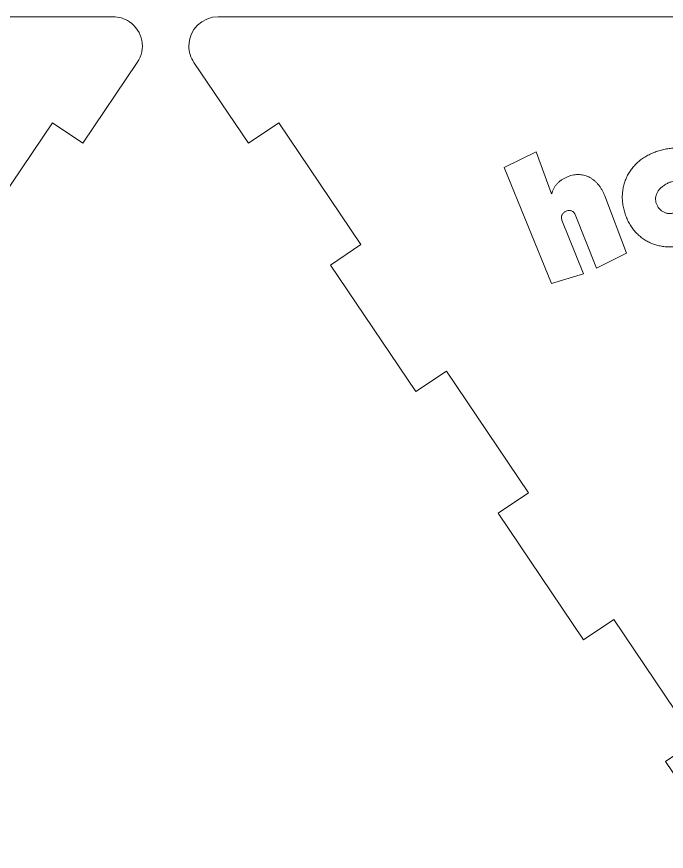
# Model space of a CAD drawing. Header units: inches. Extents: x 0.25 to 8.08, y -4.93 to -0.17.
# Drawn here: x 3.659 to 5.871, y -3.015 to -0.173 of the extents above; entities that cross this region are included whole.
import ezdxf

# ---------------------------------------------------------------- set-up
doc = ezdxf.new("R2010")
doc.units = ezdxf.units.IN
doc.header["$MEASUREMENT"] = 0
doc.layers.add('Layer 1', color=7, linetype='Continuous')

# ---------------------------------------------------------------- blocks, each defined once
blk = doc.blocks.new('block 59')
at = {"layer": 'Layer 1', "color": 7, "lineweight": 15, "true_color": 0xffffff}
blk.add_lwpolyline([(3.9872, -0.1726), (0.3634, -0.1726)], dxfattribs=at)
blk = doc.blocks.new('block 60')
at = {"layer": 'Layer 1', "color": 7, "lineweight": 15, "true_color": 0xffffff}
blk.add_open_spline([(4.0701, -0.3285), (4.101, -0.2827), (4.0889, -0.2206), (4.0431, -0.1897), (4.0266, -0.1786), (4.0071, -0.1726), (3.9872, -0.1726)], degree=3, knots=[0, 0, 0, 0, 1, 1, 1, 2, 2, 2, 2], dxfattribs=at)
blk = doc.blocks.new('block 61')
at = {"layer": 'Layer 1', "color": 7, "lineweight": 15, "true_color": 0xffffff}
blk.add_lwpolyline([(3.8845, -0.6037), (4.0701, -0.3285)], dxfattribs=at)
blk = doc.blocks.new('block 62')
at = {"layer": 'Layer 1', "color": 7, "lineweight": 15, "true_color": 0xffffff}
blk.add_lwpolyline([(3.8845, -0.6037), (3.7809, -0.5338)], dxfattribs=at)
blk = doc.blocks.new('block 63')
at = {"layer": 'Layer 1', "color": 7, "lineweight": 15, "true_color": 0xffffff}
blk.add_lwpolyline([(3.7809, -0.5338), (3.5013, -0.9483)], dxfattribs=at)
blk = doc.blocks.new('block 2')
at = {"layer": 'Layer 1'}
for name in ['block 59', 'block 60', 'block 61', 'block 63', 'block 62']:
    blk.add_blockref(name, (0, 0), dxfattribs=at)
blk = doc.blocks.new('block 87')
at = {"layer": 'Layer 1', "color": 7, "lineweight": 15, "true_color": 0xffffff}
blk.add_open_spline([(5.8668, -0.7451), (5.8706, -0.7429), (5.8743, -0.7407), (5.8782, -0.7389), (5.8818, -0.7372), (5.8855, -0.7359), (5.8893, -0.7349), (5.8929, -0.734), (5.8965, -0.7334), (5.9002, -0.7332), (5.9037, -0.7331), (5.9073, -0.7333), (5.9108, -0.7339), (5.9142, -0.7344), (5.9175, -0.7353), (5.9207, -0.7365), (5.9238, -0.7377), (5.9268, -0.7393), (5.9296, -0.7412), (5.9324, -0.7431), (5.9351, -0.7453), (5.9374, -0.7477), (5.9399, -0.7504), (5.942, -0.7533), (5.9442, -0.7562)], degree=3, knots=[0, 0, 0, 0, 1, 1, 1, 2, 2, 2, 3, 3, 3, 4, 4, 4, 5, 5, 5, 6, 6, 6, 7, 7, 7, 8, 8, 8, 8], dxfattribs=at)
blk = doc.blocks.new('block 89')
at = {"layer": 'Layer 1', "color": 7, "lineweight": 15, "true_color": 0xffffff}
blk.add_open_spline([(5.8425, -0.8195), (5.8408, -0.8164), (5.839, -0.8133), (5.8377, -0.81), (5.8365, -0.8068), (5.8357, -0.8036), (5.8352, -0.8002), (5.8347, -0.7969), (5.8346, -0.7936), (5.8349, -0.7903), (5.8352, -0.7869), (5.8359, -0.7835), (5.8369, -0.7802), (5.838, -0.7768), (5.8394, -0.7735), (5.8412, -0.7704), (5.843, -0.7672), (5.8452, -0.7641), (5.8476, -0.7612), (5.8502, -0.7582), (5.8531, -0.7554), (5.8562, -0.7528), (5.8596, -0.75), (5.8632, -0.7476), (5.8668, -0.7451)], degree=3, knots=[0, 0, 0, 0, 1, 1, 1, 2, 2, 2, 3, 3, 3, 4, 4, 4, 5, 5, 5, 6, 6, 6, 7, 7, 7, 8, 8, 8, 8], dxfattribs=at)
blk = doc.blocks.new('block 90')
at = {"layer": 'Layer 1', "color": 7, "lineweight": 15, "true_color": 0xffffff}
blk.add_open_spline([(5.9204, -0.8307), (5.9166, -0.8329), (5.9128, -0.8351), (5.9088, -0.8369), (5.9052, -0.8386), (5.9014, -0.8399), (5.8975, -0.8409), (5.8939, -0.8419), (5.8903, -0.8425), (5.8866, -0.8428), (5.883, -0.843), (5.8794, -0.8428), (5.8759, -0.8423), (5.8742, -0.842), (5.8725, -0.8416), (5.8708, -0.8412), (5.8692, -0.8407), (5.8676, -0.8402), (5.866, -0.8396), (5.8645, -0.839), (5.8629, -0.8384), (5.8614, -0.8376), (5.8599, -0.8368), (5.8586, -0.8359), (5.8572, -0.8349), (5.8558, -0.8339), (5.8544, -0.8329), (5.8531, -0.8318), (5.8518, -0.8307), (5.8505, -0.8295), (5.8493, -0.8282), (5.8481, -0.8269), (5.8469, -0.8256), (5.8458, -0.8242), (5.8446, -0.8227), (5.8436, -0.8211), (5.8425, -0.8195)], degree=3, knots=[0, 0, 0, 0, 1, 1, 1, 2, 2, 2, 3, 3, 3, 4, 4, 4, 5, 5, 5, 6, 6, 6, 7, 7, 7, 8, 8, 8, 9, 9, 9, 10, 10, 10, 11, 11, 11, 12, 12, 12, 12], dxfattribs=at)
blk = doc.blocks.new('block 114')
at = {"layer": 'Layer 1', "color": 7, "lineweight": 15, "true_color": 0xffffff}
blk.add_open_spline([(5.8459, -0.6294), (5.8401, -0.6312), (5.8344, -0.6331), (5.8288, -0.6352), (5.8233, -0.6374), (5.818, -0.6398), (5.8128, -0.6425), (5.8077, -0.6451), (5.8026, -0.6478), (5.7978, -0.6509), (5.793, -0.6539), (5.7884, -0.6571), (5.7839, -0.6606), (5.7795, -0.664), (5.7753, -0.6676), (5.7713, -0.6713), (5.7673, -0.675), (5.7635, -0.6789), (5.76, -0.6829), (5.7565, -0.687), (5.7532, -0.6912), (5.7501, -0.6956), (5.747, -0.6999), (5.7442, -0.7044), (5.7416, -0.7091), (5.739, -0.7137), (5.7367, -0.7185), (5.7346, -0.7233), (5.7325, -0.7282), (5.7307, -0.7333), (5.7291, -0.7383), (5.7275, -0.7435), (5.7261, -0.7487), (5.725, -0.7539), (5.7238, -0.7594), (5.723, -0.7648), (5.7224, -0.7703), (5.7218, -0.7759), (5.7214, -0.7816), (5.7215, -0.7872), (5.7215, -0.793), (5.7218, -0.7987), (5.7225, -0.8045), (5.7231, -0.8104), (5.724, -0.8162), (5.7253, -0.822), (5.7266, -0.8281), (5.7283, -0.834), (5.73, -0.84)], degree=3, knots=[0, 0, 0, 0, 1, 1, 1, 2, 2, 2, 3, 3, 3, 4, 4, 4, 5, 5, 5, 6, 6, 6, 7, 7, 7, 8, 8, 8, 9, 9, 9, 10, 10, 10, 11, 11, 11, 12, 12, 12, 13, 13, 13, 14, 14, 14, 15, 15, 15, 16, 16, 16, 16], dxfattribs=at)
blk = doc.blocks.new('block 115')
at = {"layer": 'Layer 1', "color": 7, "lineweight": 15, "true_color": 0xffffff}
blk.add_open_spline([(5.73, -0.84), (5.7319, -0.8459), (5.7338, -0.8517), (5.7361, -0.8574), (5.7383, -0.8629), (5.7409, -0.8683), (5.7437, -0.8735), (5.7463, -0.8786), (5.7492, -0.8835), (5.7524, -0.8883), (5.7556, -0.8929), (5.759, -0.8974), (5.7626, -0.9017), (5.7662, -0.9059), (5.77, -0.9099), (5.7739, -0.9137), (5.7778, -0.9174), (5.7819, -0.9209), (5.7861, -0.9242), (5.7903, -0.9274), (5.7946, -0.9305), (5.7991, -0.9333), (5.8036, -0.9361), (5.8082, -0.9386), (5.813, -0.9409), (5.8178, -0.9432), (5.8227, -0.9452), (5.8277, -0.947), (5.8327, -0.9488), (5.8379, -0.9504), (5.8431, -0.9516), (5.8483, -0.9529), (5.8536, -0.954), (5.859, -0.9548), (5.8645, -0.9556), (5.87, -0.9561), (5.8756, -0.9564), (5.8813, -0.9567), (5.887, -0.9568), (5.8927, -0.9565), (5.8985, -0.9563), (5.9042, -0.9557), (5.9099, -0.955), (5.9157, -0.9543), (5.9216, -0.9533), (5.9273, -0.952), (5.9332, -0.9507), (5.939, -0.9491), (5.9448, -0.9475)], degree=3, knots=[0, 0, 0, 0, 1, 1, 1, 2, 2, 2, 3, 3, 3, 4, 4, 4, 5, 5, 5, 6, 6, 6, 7, 7, 7, 8, 8, 8, 9, 9, 9, 10, 10, 10, 11, 11, 11, 12, 12, 12, 13, 13, 13, 14, 14, 14, 15, 15, 15, 16, 16, 16, 16], dxfattribs=at)
blk = doc.blocks.new('block 117')
at = {"layer": 'Layer 1', "color": 7, "lineweight": 15, "true_color": 0xffffff}
blk.add_open_spline([(6.0608, -0.7373), (6.0587, -0.7315), (6.0567, -0.7256), (6.0544, -0.7199), (6.0522, -0.7144), (6.0496, -0.709), (6.0468, -0.7037), (6.0441, -0.6987), (6.0411, -0.6937), (6.0379, -0.689), (6.0347, -0.6843), (6.0312, -0.6798), (6.0276, -0.6755), (6.024, -0.6713), (6.0203, -0.6672), (6.0163, -0.6633), (6.0124, -0.6596), (6.0084, -0.6561), (6.0041, -0.6527), (5.9999, -0.6495), (5.9956, -0.6464), (5.991, -0.6436), (5.9865, -0.6408), (5.9818, -0.6382), (5.9771, -0.636), (5.9723, -0.6337), (5.9674, -0.6316), (5.9624, -0.6298), (5.9574, -0.628), (5.9523, -0.6264), (5.9471, -0.6251), (5.9419, -0.6238), (5.9366, -0.6228), (5.9312, -0.6221), (5.9257, -0.6213), (5.9202, -0.6207), (5.9147, -0.6204), (5.9091, -0.6201), (5.9034, -0.6201), (5.8978, -0.6203), (5.8921, -0.6206), (5.8864, -0.621), (5.8807, -0.6218), (5.8749, -0.6225), (5.8691, -0.6235), (5.8634, -0.6248), (5.8575, -0.6261), (5.8517, -0.6278), (5.8459, -0.6294)], degree=3, knots=[0, 0, 0, 0, 1, 1, 1, 2, 2, 2, 3, 3, 3, 4, 4, 4, 5, 5, 5, 6, 6, 6, 7, 7, 7, 8, 8, 8, 9, 9, 9, 10, 10, 10, 11, 11, 11, 12, 12, 12, 13, 13, 13, 14, 14, 14, 15, 15, 15, 16, 16, 16, 16], dxfattribs=at)
blk = doc.blocks.new('block 129')
at = {"layer": 'Layer 1', "color": 7, "lineweight": 15, "true_color": 0xffffff}
blk.add_lwpolyline([(5.8688, -2.7095), (6.0748, -3.0148)], dxfattribs=at)
blk = doc.blocks.new('block 130')
at = {"layer": 'Layer 1', "color": 7, "lineweight": 15, "true_color": 0xffffff}
blk.add_lwpolyline([(5.8688, -2.7095), (5.9725, -2.6396)], dxfattribs=at)
blk = doc.blocks.new('block 131')
at = {"layer": 'Layer 1', "color": 7, "lineweight": 15, "true_color": 0xffffff}
blk.add_lwpolyline([(5.9725, -2.6396), (5.6929, -2.225)], dxfattribs=at)
blk = doc.blocks.new('block 132')
at = {"layer": 'Layer 1', "color": 7, "lineweight": 15, "true_color": 0xffffff}
blk.add_lwpolyline([(5.6929, -2.225), (5.5892, -2.2949)], dxfattribs=at)
blk = doc.blocks.new('block 133')
at = {"layer": 'Layer 1', "color": 7, "lineweight": 15, "true_color": 0xffffff}
blk.add_lwpolyline([(5.2985, -1.8638), (5.5892, -2.2949)], dxfattribs=at)
blk = doc.blocks.new('block 134')
at = {"layer": 'Layer 1', "color": 7, "lineweight": 15, "true_color": 0xffffff}
blk.add_lwpolyline([(5.2985, -1.8638), (5.4021, -1.7939)], dxfattribs=at)
blk = doc.blocks.new('block 135')
at = {"layer": 'Layer 1', "color": 7, "lineweight": 15, "true_color": 0xffffff}
blk.add_lwpolyline([(5.4021, -1.7939), (5.1225, -1.3794)], dxfattribs=at)
blk = doc.blocks.new('block 136')
at = {"layer": 'Layer 1', "color": 7, "lineweight": 15, "true_color": 0xffffff}
blk.add_lwpolyline([(5.1225, -1.3794), (5.0189, -1.4493)], dxfattribs=at)
blk = doc.blocks.new('block 137')
at = {"layer": 'Layer 1', "color": 7, "lineweight": 15, "true_color": 0xffffff}
blk.add_lwpolyline([(4.7281, -1.0182), (5.0189, -1.4493)], dxfattribs=at)
blk = doc.blocks.new('block 138')
at = {"layer": 'Layer 1', "color": 7, "lineweight": 15, "true_color": 0xffffff}
blk.add_lwpolyline([(4.7281, -1.0182), (4.8317, -0.9483)], dxfattribs=at)
blk = doc.blocks.new('block 139')
at = {"layer": 'Layer 1', "color": 7, "lineweight": 15, "true_color": 0xffffff}
blk.add_lwpolyline([(4.8317, -0.9483), (4.5521, -0.5338)], dxfattribs=at)
blk = doc.blocks.new('block 140')
at = {"layer": 'Layer 1', "color": 7, "lineweight": 15, "true_color": 0xffffff}
blk.add_lwpolyline([(4.5521, -0.5338), (4.4485, -0.6037)], dxfattribs=at)
blk = doc.blocks.new('block 141')
at = {"layer": 'Layer 1', "color": 7, "lineweight": 15, "true_color": 0xffffff}
blk.add_lwpolyline([(4.2629, -0.3285), (4.4485, -0.6037)], dxfattribs=at)
blk = doc.blocks.new('block 142')
at = {"layer": 'Layer 1', "color": 7, "lineweight": 15, "true_color": 0xffffff}
blk.add_open_spline([(4.3458, -0.1726), (4.2906, -0.1726), (4.2458, -0.2174), (4.2458, -0.2726), (4.2458, -0.2925), (4.2517, -0.312), (4.2629, -0.3285)], degree=3, knots=[0, 0, 0, 0, 1, 1, 1, 2, 2, 2, 2], dxfattribs=at)
blk = doc.blocks.new('block 143')
at = {"layer": 'Layer 1', "color": 7, "lineweight": 15, "true_color": 0xffffff}
blk.add_lwpolyline([(7.9696, -0.1726), (4.3458, -0.1726)], dxfattribs=at)
blk = doc.blocks.new('block 148')
at = {"layer": 'Layer 1', "color": 7, "lineweight": 15, "true_color": 0xffffff}
blk.add_lwpolyline([(5.3189, -0.6867), (5.4799, -1.0809)], dxfattribs=at)
blk = doc.blocks.new('block 149')
at = {"layer": 'Layer 1', "color": 7, "lineweight": 15, "true_color": 0xffffff}
blk.add_lwpolyline([(5.4799, -1.0809), (5.5889, -1.0481)], dxfattribs=at)
blk = doc.blocks.new('block 150')
at = {"layer": 'Layer 1', "color": 7, "lineweight": 15, "true_color": 0xffffff}
blk.add_lwpolyline([(5.5889, -1.0481), (5.5162, -0.8653)], dxfattribs=at)
blk = doc.blocks.new('block 151')
at = {"layer": 'Layer 1', "color": 7, "lineweight": 15, "true_color": 0xffffff}
blk.add_open_spline([(5.5162, -0.8653), (5.5156, -0.8637), (5.515, -0.8621), (5.5147, -0.8604), (5.5144, -0.8588), (5.5143, -0.8573), (5.5143, -0.8557), (5.5143, -0.8541), (5.5145, -0.8526), (5.5149, -0.8511), (5.5153, -0.8496), (5.5159, -0.8482), (5.5166, -0.8468), (5.5174, -0.8454), (5.5183, -0.8441), (5.5192, -0.8429), (5.5202, -0.8417), (5.5213, -0.8405), (5.5225, -0.8395), (5.5236, -0.8385), (5.5249, -0.8375), (5.5263, -0.8367), (5.5277, -0.8358), (5.5292, -0.8352), (5.5308, -0.8345)], degree=3, knots=[0, 0, 0, 0, 1, 1, 1, 2, 2, 2, 3, 3, 3, 4, 4, 4, 5, 5, 5, 6, 6, 6, 7, 7, 7, 8, 8, 8, 8], dxfattribs=at)
blk = doc.blocks.new('block 152')
at = {"layer": 'Layer 1', "color": 7, "lineweight": 15, "true_color": 0xffffff}
blk.add_open_spline([(5.5308, -0.8345), (5.5324, -0.8339), (5.534, -0.8334), (5.5357, -0.833), (5.5373, -0.8326), (5.5388, -0.8324), (5.5404, -0.8324), (5.5419, -0.8323), (5.5434, -0.8325), (5.5449, -0.8328), (5.5463, -0.8331), (5.5478, -0.8335), (5.5491, -0.8341), (5.5505, -0.8347), (5.5518, -0.8354), (5.553, -0.8362), (5.5542, -0.837), (5.5553, -0.838), (5.5563, -0.839), (5.5573, -0.84), (5.5582, -0.8411), (5.5589, -0.8423), (5.5597, -0.8435), (5.5604, -0.8449), (5.561, -0.8463)], degree=3, knots=[0, 0, 0, 0, 1, 1, 1, 2, 2, 2, 3, 3, 3, 4, 4, 4, 5, 5, 5, 6, 6, 6, 7, 7, 7, 8, 8, 8, 8], dxfattribs=at)
blk = doc.blocks.new('block 153')
at = {"layer": 'Layer 1', "color": 7, "lineweight": 15, "true_color": 0xffffff}
blk.add_lwpolyline([(5.561, -0.8463), (5.6339, -1.0295)], dxfattribs=at)
blk = doc.blocks.new('block 154')
at = {"layer": 'Layer 1', "color": 7, "lineweight": 15, "true_color": 0xffffff}
blk.add_lwpolyline([(5.6339, -1.0295), (5.7363, -0.9784)], dxfattribs=at)
blk = doc.blocks.new('block 155')
at = {"layer": 'Layer 1', "color": 7, "lineweight": 15, "true_color": 0xffffff}
blk.add_lwpolyline([(5.7363, -0.9784), (5.6619, -0.7829)], dxfattribs=at)
blk = doc.blocks.new('block 156')
at = {"layer": 'Layer 1', "color": 7, "lineweight": 15, "true_color": 0xffffff}
blk.add_open_spline([(5.6619, -0.7829), (5.6605, -0.7794), (5.6592, -0.7759), (5.6576, -0.7725), (5.6561, -0.7692), (5.6545, -0.766), (5.6528, -0.7629), (5.651, -0.7598), (5.6491, -0.7568), (5.6471, -0.7538), (5.6452, -0.751), (5.6431, -0.7482), (5.6409, -0.7455), (5.6388, -0.7429), (5.6365, -0.7403), (5.6342, -0.7379), (5.6319, -0.7356), (5.6295, -0.7334), (5.627, -0.7312), (5.6246, -0.7292), (5.6221, -0.7272), (5.6195, -0.7254), (5.6169, -0.7236), (5.6142, -0.7219), (5.6115, -0.7204), (5.6088, -0.7189), (5.606, -0.7175), (5.6031, -0.7163), (5.6003, -0.7152), (5.5974, -0.7141), (5.5944, -0.7133), (5.5914, -0.7124), (5.5884, -0.7118), (5.5853, -0.7112), (5.5822, -0.7107), (5.579, -0.7104), (5.5758, -0.7102), (5.5726, -0.7101), (5.5693, -0.7101), (5.5661, -0.7103), (5.5627, -0.7105), (5.5594, -0.7109), (5.556, -0.7115), (5.5526, -0.7121), (5.5492, -0.7129), (5.5458, -0.7139), (5.5423, -0.715), (5.5389, -0.7162), (5.5354, -0.7175)], degree=3, knots=[0, 0, 0, 0, 1, 1, 1, 2, 2, 2, 3, 3, 3, 4, 4, 4, 5, 5, 5, 6, 6, 6, 7, 7, 7, 8, 8, 8, 9, 9, 9, 10, 10, 10, 11, 11, 11, 12, 12, 12, 13, 13, 13, 14, 14, 14, 15, 15, 15, 16, 16, 16, 16], dxfattribs=at)
blk = doc.blocks.new('block 157')
at = {"layer": 'Layer 1', "color": 7, "lineweight": 15, "true_color": 0xffffff}
blk.add_open_spline([(5.5354, -0.7175), (5.5321, -0.7189), (5.5287, -0.7204), (5.5255, -0.722), (5.5224, -0.7236), (5.5194, -0.7253), (5.5165, -0.7272), (5.5137, -0.729), (5.5109, -0.731), (5.5083, -0.7331), (5.5058, -0.7351), (5.5033, -0.7373), (5.501, -0.7396), (5.4988, -0.742), (5.4966, -0.7444), (5.4947, -0.747), (5.4927, -0.7497), (5.491, -0.7525), (5.4893, -0.7553), (5.4877, -0.7584), (5.4861, -0.7615), (5.4849, -0.7647), (5.4835, -0.768), (5.4825, -0.7715), (5.4814, -0.7749)], degree=3, knots=[0, 0, 0, 0, 1, 1, 1, 2, 2, 2, 3, 3, 3, 4, 4, 4, 5, 5, 5, 6, 6, 6, 7, 7, 7, 8, 8, 8, 8], dxfattribs=at)
blk = doc.blocks.new('block 158')
at = {"layer": 'Layer 1', "color": 7, "lineweight": 15, "true_color": 0xffffff}
blk.add_lwpolyline([(5.4814, -0.7749), (5.4804, -0.7754)], dxfattribs=at)
blk = doc.blocks.new('block 159')
at = {"layer": 'Layer 1', "color": 7, "lineweight": 15, "true_color": 0xffffff}
blk.add_lwpolyline([(5.4804, -0.7754), (5.4278, -0.6329)], dxfattribs=at)
blk = doc.blocks.new('block 160')
at = {"layer": 'Layer 1', "color": 7, "lineweight": 15, "true_color": 0xffffff}
blk.add_lwpolyline([(5.4278, -0.6329), (5.3189, -0.6867)], dxfattribs=at)
blk = doc.blocks.new('block 86')
at = {"layer": 'Layer 1'}
for name in ['block 142', 'block 143', 'block 141', 'block 140', 'block 139', 'block 117', 'block 160', 'block 159', 'block 114', 'block 148', 'block 156', 'block 157', 'block 87', 'block 89', 'block 158', 'block 155', 'block 90', 'block 151', 'block 152', 'block 153', 'block 115', 'block 150', 'block 138', 'block 154', 'block 137', 'block 149', 'block 136', 'block 135', 'block 134', 'block 133', 'block 132', 'block 131', 'block 130', 'block 129']:
    blk.add_blockref(name, (0, 0), dxfattribs=at)

msp = doc.modelspace()

# ---------------------------------------------------------------- block references
at = {"layer": 'Layer 1'}
for name in ['block 2', 'block 86']:
    msp.add_blockref(name, (0, 0), dxfattribs=at)

doc.saveas('drawing.dxf')
